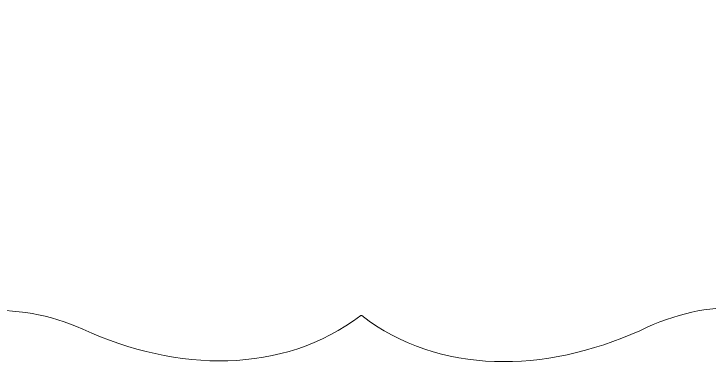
# Model space of a CAD drawing. Header units: millimetres. Extents: x -1461 to 1461, y -777 to 775.
# Drawn here: x -1223.6 to -1140.7, y 57.4 to 100.4 of the extents above; entities that cross this region are included whole.
import ezdxf

# ---------------------------------------------------------------- set-up
doc = ezdxf.new("R2010")
doc.units = ezdxf.units.MM
doc.header["$MEASUREMENT"] = 0
doc.layers.add('Camada 1', color=7, linetype='Continuous')

msp = doc.modelspace()

# ---------------------------------------------------------------- linework, layer by layer
at = {"layer": 'Camada 1', "color": 250, "lineweight": 20}
msp.add_open_spline([(-1245.2758, 71.9412), (-1245.2758, 71.9412), (-1242.366, 72.6615), (-1242.366, 72.6615), (-1242.366, 72.6615), (-1242.366, 72.6615), (-1239.3898, 61.0999), (-1239.3898, 61.0999), (-1239.3898, 61.0999), (-1232.2994, 65.7141), (-1223.1129, 66.3805), (-1215.3527, 62.8435), (-1215.3527, 62.8435), (-1204.0625, 57.6976), (-1191.5476, 57.425), (-1182.1961, 64.4684), (-1182.1961, 64.4684), (-1182.1961, 64.4684), (-1182.1497, 64.4672), (-1182.1497, 64.4672), (-1182.1497, 64.4672), (-1182.1497, 64.4672), (-1182.103, 64.4681), (-1182.103, 64.4681), (-1182.103, 64.4681), (-1172.7942, 57.3751), (-1160.2777, 57.5807), (-1148.9568, 62.6665), (-1148.9568, 62.6665), (-1140.2892, 66.8199), (-1133.1144, 66.0425), (-1128.43, 61.5619), (-1128.43, 61.5619), (-1128.43, 61.5619), (-1121.8512, 60.0211), (-1121.8512, 60.0211), (-1121.8512, 60.0211), (-1121.8512, 60.0211), (-1118.7819, 71.6321), (-1118.7819, 71.6321), (-1118.7819, 71.6321), (-1118.7819, 71.6321), (-1121.658, 72.349), (-1121.658, 72.349), (-1121.658, 72.349), (-1121.658, 72.349), (-1081.7095, 230.2196), (-1081.7095, 230.2196), (-1081.7095, 230.2196), (-1081.7095, 230.2196), (-1078.8611, 229.5096), (-1078.8611, 229.5096), (-1078.8611, 229.5096), (-1078.8611, 229.5096), (-1073.5566, 250.5771), (-1073.5566, 250.5771), (-1073.5566, 250.5771), (-1073.5566, 250.5771), (-1079.5266, 252.0427), (-1079.5266, 252.0427), (-1079.5266, 252.0427), (-1079.5266, 252.0427), (-1081.1381, 252.476), (-1081.1381, 252.476), (-1081.1381, 252.476), (-1089.4115, 244.6054), (-1108.0391, 238.4189), (-1123.2173, 245.8402), (-1123.2173, 245.8402), (-1143.046, 254.9337), (-1165.0249, 255.4178), (-1181.4466, 242.9761), (-1181.4466, 242.9761), (-1181.4466, 242.9761), (-1181.528, 242.9784), (-1181.528, 242.9784), (-1181.528, 242.9784), (-1181.528, 242.9784), (-1181.6095, 242.9766), (-1181.6095, 242.9766), (-1181.6095, 242.9766), (-1197.9593, 255.5099), (-1219.9402, 255.1487), (-1239.8214, 246.1662), (-1239.8214, 246.1662), (-1255.0421, 238.83), (-1273.5593, 245.0991), (-1281.787, 253.0158), (-1281.787, 253.0158), (-1281.787, 253.0158), (-1286.6588, 251.7921), (-1286.6588, 251.7921), (-1286.6588, 251.7921), (-1286.6588, 251.7921), (-1281.4103, 230.758), (-1281.4103, 230.758), (-1281.4103, 230.758), (-1281.4103, 230.758), (-1284.3223, 230.0371), (-1284.3223, 230.0371), (-1284.3223, 230.0371), (-1284.3223, 230.0371), (-1245.2758, 71.9412), (-1245.2758, 71.9412)], degree=3, knots=[0, 0, 0, 0, 0.037037, 0.037037, 0.037037, 0.037037, 0.0740741, 0.0740741, 0.0740741, 0.0740741, 0.1111111, 0.1111111, 0.1111111, 0.1111111, 0.1481481, 0.1481481, 0.1481481, 0.1481481, 0.1851852, 0.1851852, 0.1851852, 0.1851852, 0.2222222, 0.2222222, 0.2222222, 0.2222222, 0.2592593, 0.2592593, 0.2592593, 0.2592593, 0.2962963, 0.2962963, 0.2962963, 0.2962963, 0.3333333, 0.3333333, 0.3333333, 0.3333333, 0.3703704, 0.3703704, 0.3703704, 0.3703704, 0.4074074, 0.4074074, 0.4074074, 0.4074074, 0.4444444, 0.4444444, 0.4444444, 0.4444444, 0.4814815, 0.4814815, 0.4814815, 0.4814815, 0.5185185, 0.5185185, 0.5185185, 0.5185185, 0.5555556, 0.5555556, 0.5555556, 0.5555556, 0.5925926, 0.5925926, 0.5925926, 0.5925926, 0.6296296, 0.6296296, 0.6296296, 0.6296296, 0.6666667, 0.6666667, 0.6666667, 0.6666667, 0.7037037, 0.7037037, 0.7037037, 0.7037037, 0.7407407, 0.7407407, 0.7407407, 0.7407407, 0.7777778, 0.7777778, 0.7777778, 0.7777778, 0.8148148, 0.8148148, 0.8148148, 0.8148148, 0.8518519, 0.8518519, 0.8518519, 0.8518519, 0.8888889, 0.8888889, 0.8888889, 0.8888889, 0.9259259, 0.9259259, 0.9259259, 0.9259259, 1, 1, 1, 1], dxfattribs=at)

doc.saveas('drawing.dxf')
